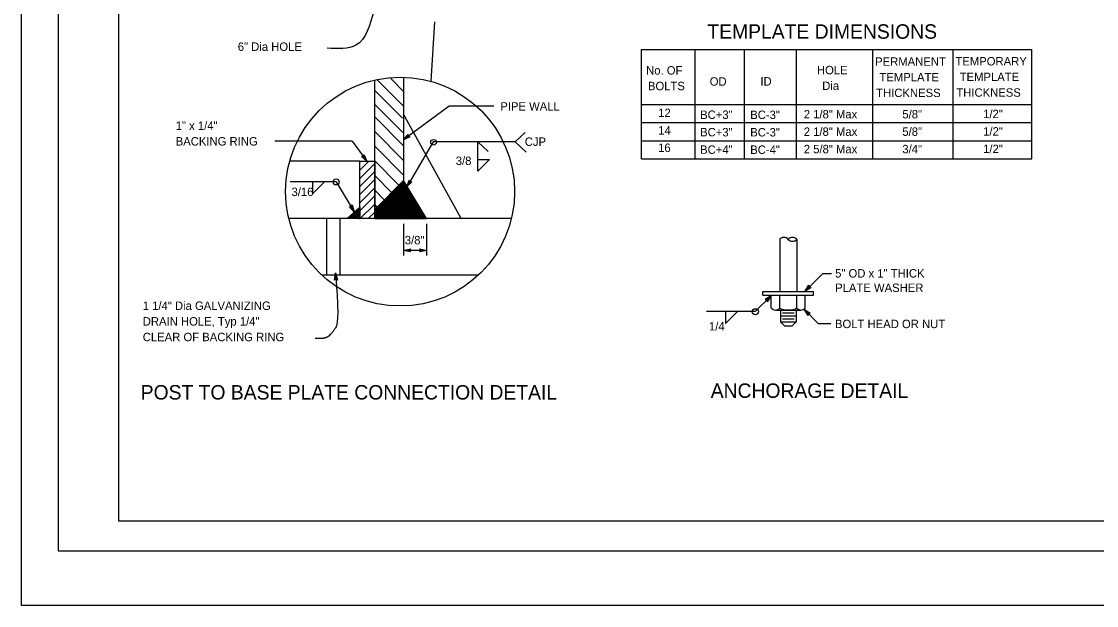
# Model space of a CAD drawing. Extents: x -894 to 866, y -476 to 714.
# Drawn here: x -894 to -1, y -476 to 9 of the extents above; entities that cross this region are included whole.
import ezdxf

# ---------------------------------------------------------------- set-up
doc = ezdxf.new("R2010")
doc.units = 0
for name, color, linetype in [('10 Sheet Format', 7, 'Continuous'), ('56 Stage 3 Anno', 7, 'Continuous'), ('57 Undefined', 7, 'Continuous'), ('60 Nongeo Data', 7, 'Continuous')]:
    doc.layers.add(name, color=color, linetype=linetype)

msp = doc.modelspace()

# ---------------------------------------------------------------- linework, layer by layer
at = {"layer": '10 Sheet Format'}
for p, q in [((-863.46, 668.96), (-863.46, -431.04)), ((-813.45, 643.96), (-813.45, -406.04)), ((-813.45, -406.04), (811.55, -406.04)), ((-863.46, -431.04), (836.55, -431.04))]:
    msp.add_line(p, q, dxfattribs=at)
for points in [[(-894.04, 713.56), (865.96, 713.56), (865.96, -476.44), (-894.04, -476.44)], [(-863.46, -431.04), (836.55, -431.04), (836.55, 668.96), (-863.46, 668.96)]]:
    msp.add_lwpolyline(points, close=True, dxfattribs=at)
at = {"layer": '56 Stage 3 Anno'}
for p, q in [((-538.59, -61.18), (-576.67, -89.18)), ((-501.72, -61.18), (-538.59, -61.18)), ((-576.67, -89.18), (-572.8, -84.75)), ((-571.29, -86.81), (-576.67, -89.18)), ((-576.67, -89.18), (-576.67, -89.18)), ((-571.66, -86.66), (-575.61, -88.39)), ((-575.6, -88.38), (-572.78, -85.16)), ((-574.54, -87.61), (-572.72, -85.53)), ((-572.04, -86.51), (-574.54, -87.61)), ((-573.48, -86.83), (-572.69, -85.94)), ((-572.37, -86.34), (-573.48, -86.83)), ((-572.8, -84.75), (-572.8, -84.75)), ((-572.8, -84.75), (-572.66, -86.23)), ((-572.66, -86.23), (-571.29, -86.81)), ((-571.29, -86.81), (-571.29, -86.81)), ((-483.85, -91.07), (-475.52, -83.24)), ((-619.27, -90.53), (-683.45, -90.53)), ((-619.27, -90.53), (-607.12, -106.97)), ((-551.88, -91.07), (-573.82, -128.47)), ((-483.85, -91.07), (-551.88, -91.07)), ((-514.96, -115.25), (-514.96, -91.02)), ((-514.96, -91.02), (-506.33, -99.12)), ((-483.85, -91.07), (-474.68, -99.68)), ((-611.56, -103.11), (-610.08, -102.97)), ((-607.12, -106.97), (-611.56, -103.11)), ((-611.56, -103.11), (-611.56, -103.11)), ((-607.92, -105.9), (-611.15, -103.09)), ((-608.69, -104.84), (-610.78, -103.03)), ((-609.48, -103.78), (-610.37, -103)), ((-610.08, -102.97), (-609.5, -101.59)), ((-609.97, -102.68), (-609.48, -103.78)), ((-609.8, -102.35), (-608.69, -104.84)), ((-609.65, -101.96), (-607.91, -105.91)), ((-609.5, -101.59), (-609.5, -101.59)), ((-609.5, -101.59), (-607.12, -106.97)), ((-607.12, -106.97), (-607.12, -106.97)), ((-514.96, -105.56), (-505.27, -105.56)), ((-505.27, -105.56), (-514.96, -115.25)), ((-632.71, -124.15), (-670.79, -124.15)), ((-652.38, -124.15), (-652.38, -134.09)), ((-652.38, -134.09), (-642.69, -124.4)), ((-632.71, -124.15), (-617.66, -149.03)), ((-573.82, -128.47), (-572.01, -122.87)), ((-569.81, -124.16), (-573.82, -128.47)), ((-573.15, -127.32), (-571.83, -123.24)), ((-570.2, -124.17), (-573.15, -127.33)), ((-572.48, -126.19), (-571.63, -123.55)), ((-570.61, -124.19), (-572.48, -126.19)), ((-572.01, -122.87), (-572.01, -122.87)), ((-572.01, -122.87), (-571.3, -124.18)), ((-571.81, -125.05), (-571.44, -123.92)), ((-570.99, -124.17), (-571.81, -125.05)), ((-571.3, -124.18), (-569.81, -124.16)), ((-569.81, -124.16), (-569.81, -124.16)), ((-573.82, -128.47), (-573.82, -128.47)), ((-617.75, -149.06), (-621.62, -144.63)), ((-621.62, -144.63), (-621.62, -144.63)), ((-621.62, -144.63), (-620.14, -144.69)), ((-618.4, -147.89), (-621.22, -144.66)), ((-619.02, -146.74), (-620.84, -144.65)), ((-619.65, -145.58), (-620.43, -144.69)), ((-620.14, -144.69), (-619.38, -143.41)), ((-619.99, -144.42), (-619.65, -145.58)), ((-619.77, -144.11), (-619.02, -146.74)), ((-619.58, -143.75), (-618.39, -147.9)), ((-619.38, -143.41), (-619.38, -143.41)), ((-619.38, -143.41), (-617.75, -149.06)), ((-617.75, -149.06), (-617.75, -149.06)), ((-576.67, -159.07), (-576.67, -185.46)), ((-557.48, -159.07), (-557.48, -185.46)), ((-576.67, -181.26), (-570.93, -179.98)), ((-557.48, -181.26), (-576.67, -181.26)), ((-570.93, -182.54), (-576.67, -181.26)), ((-576.67, -181.26), (-576.67, -181.26)), ((-571.14, -182.2), (-575.35, -181.26)), ((-575.34, -181.25), (-571.16, -180.33)), ((-574.03, -181.26), (-571.32, -180.66)), ((-571.36, -181.85), (-574.03, -181.26)), ((-572.71, -181.26), (-571.55, -181)), ((-571.53, -181.52), (-572.71, -181.26)), ((-570.93, -179.98), (-571.7, -181.26)), ((-571.7, -181.26), (-570.93, -182.54)), ((-570.93, -179.98), (-570.93, -179.98)), ((-570.93, -182.54), (-570.93, -182.54)), ((-562.45, -181.26), (-563.22, -179.97)), ((-563.22, -179.97), (-563.22, -179.97)), ((-563.22, -179.97), (-557.48, -181.26)), ((-557.48, -181.26), (-563.22, -182.53)), ((-563.22, -182.53), (-562.45, -181.26)), ((-563.22, -182.53), (-563.22, -182.53)), ((-563.01, -180.32), (-558.8, -181.26)), ((-558.81, -181.26), (-562.99, -182.19)), ((-560.12, -181.25), (-562.82, -181.85)), ((-562.79, -180.66), (-560.12, -181.25)), ((-562.62, -180.99), (-561.44, -181.25)), ((-561.44, -181.25), (-562.6, -181.51)), ((-557.48, -181.26), (-557.48, -181.26)), ((-634.12, -206.08), (-633.19, -200)), ((-632.83, -205.19), (-634.12, -206.08)), ((-633.78, -205.84), (-633.1, -201.38)), ((-633.43, -205.58), (-633.01, -202.76)), ((-633.19, -200), (-633.19, -200)), ((-633.19, -200), (-631.45, -205.9)), ((-633.1, -205.38), (-632.91, -204.14)), ((-633.09, -201.39), (-631.83, -205.69)), ((-633.01, -202.76), (-632.19, -205.54)), ((-632.91, -204.14), (-632.56, -205.33)), ((-631.45, -205.9), (-632.83, -205.19)), ((-243.17, -215.38), (-228.12, -200.32)), ((-228.12, -200.32), (-221.16, -200.32)), ((-634.12, -206.08), (-634.12, -206.08)), ((-631.45, -205.9), (-631.45, -205.9)), ((-243.17, -215.38), (-239.87, -210.19)), ((-237.98, -212.08), (-243.17, -215.38)), ((-238.39, -211.98), (-242.2, -214.4)), ((-242.19, -214.39), (-239.78, -210.61)), ((-241.22, -213.43), (-239.66, -210.99)), ((-238.81, -211.9), (-241.22, -213.43)), ((-240.24, -212.45), (-239.57, -211.41)), ((-239.18, -211.77), (-240.24, -212.45)), ((-239.87, -210.19), (-239.87, -210.19)), ((-239.87, -210.19), (-239.49, -211.7)), ((-239.49, -211.7), (-237.98, -212.08)), ((-237.98, -212.08), (-237.98, -212.08)), ((-284.43, -232.15), (-270.93, -218.66)), ((-270.93, -218.66), (-276.12, -221.96)), ((-276.12, -221.96), (-276.12, -221.96)), ((-276.12, -221.96), (-274.61, -222.33)), ((-271.92, -219.64), (-275.7, -222.05)), ((-272.88, -220.61), (-275.32, -222.17)), ((-273.86, -221.59), (-274.9, -222.25)), ((-274.61, -222.33), (-274.23, -223.85)), ((-274.54, -222.65), (-273.86, -221.59)), ((-274.42, -223.02), (-272.88, -220.61)), ((-274.33, -223.44), (-271.91, -219.63)), ((-274.23, -223.85), (-270.93, -218.66)), ((-270.93, -218.66), (-270.93, -218.66)), ((-243.17, -215.38), (-243.17, -215.38)), ((-284.43, -232.15), (-324.9, -232.15)), ((-309.06, -232.15), (-309.06, -242.1)), ((-274.23, -223.85), (-274.23, -223.85)), ((-243.87, -230.12), (-232.03, -241.96)), ((-240.57, -235.32), (-243.87, -230.12)), ((-243.87, -230.12), (-243.87, -230.12)), ((-243.87, -230.12), (-238.69, -233.43)), ((-240.48, -234.91), (-242.89, -231.1)), ((-242.88, -231.11), (-239.11, -233.52)), ((-240.39, -234.49), (-241.92, -232.08)), ((-241.92, -232.08), (-239.48, -233.63)), ((-309.06, -242.1), (-299.37, -232.41)), ((-240.27, -234.12), (-240.94, -233.06)), ((-240.94, -233.06), (-239.9, -233.72)), ((-240.19, -233.8), (-240.57, -235.32)), ((-240.57, -235.32), (-240.57, -235.32)), ((-238.69, -233.43), (-240.19, -233.8)), ((-238.69, -233.43), (-238.69, -233.43)), ((-232.03, -241.96), (-221.7, -241.96))]:
    msp.add_line(p, q, dxfattribs=at)
for centre, radius in [((-551.7, -91.33), 2.33), ((-632.61, -124.25), 2.53), ((-284.33, -232.25), 2.53)]:
    msp.add_circle(centre, radius, dxfattribs=at)
msp.add_spline([(-601.11, 18.28), (-616.19, -10.74), (-639.98, -13.06)], degree=3, dxfattribs=at)
msp.add_open_spline([(-633.27, -200.27), (-629.45, -239.93), (-636.89, -251.4), (-642.93, -255.03), (-650.17, -254.42)], degree=2, dxfattribs=at)
at = {"layer": '60 Nongeo Data'}
for p, q in [((-550.86, 8.71), (-553.99, -40.65)), ((-378.91, -14.22), (-54.72, -14.22)), ((-378.91, -105.02), (-378.91, -14.22)), ((-334.41, -105.02), (-334.41, -14.22)), ((-293.39, -105.02), (-293.39, -14.22)), ((-250.14, -105.02), (-250.14, -14.22)), ((-186.66, -105.02), (-186.66, -14.22)), ((-119.97, -105.02), (-119.97, -14.22)), ((-54.72, -105.02), (-54.72, -14.22)), ((-600.6, -106.97), (-600.6, -39.57)), ((-576.67, -37.22), (-576.67, -107.05)), ((-378.91, -60.02), (-54.72, -60.02)), ((-528.75, -154.83), (-576.67, -68.05)), ((-378.91, -75.02), (-54.72, -75.02)), ((-378.91, -90.02), (-54.72, -90.02)), ((-613.05, -106.97), (-671.12, -106.97)), ((-613.05, -154.83), (-613.05, -106.97)), ((-613.05, -106.97), (-600.6, -106.97)), ((-600.6, -106.97), (-600.6, -154.83)), ((-600.6, -154.83), (-600.6, -106.97)), ((-378.91, -105.02), (-54.72, -105.02)), ((-576.67, -107.2), (-576.67, -123.25)), ((-576.67, -123.25), (-600.6, -147.18)), ((-576.67, -123.25), (-600.6, -147.18)), ((-600.6, -147.2), (-576.66, -123.26)), ((-600.6, -148.55), (-576.15, -124.1)), ((-600.6, -149.91), (-575.64, -124.95)), ((-557.53, -154.83), (-576.67, -123.25)), ((-557.53, -154.83), (-576.67, -123.25)), ((-557.53, -154.83), (-576.67, -123.25)), ((-600.6, -151.26), (-575.13, -125.79)), ((-600.6, -152.61), (-574.62, -126.63)), ((-600.6, -153.97), (-574.11, -127.47)), ((-600.12, -154.83), (-573.6, -128.32)), ((-598.76, -154.83), (-573.09, -129.16)), ((-597.41, -154.83), (-572.58, -130)), ((-596.06, -154.83), (-572.07, -130.85)), ((-594.7, -154.83), (-571.56, -131.69)), ((-593.35, -154.83), (-571.05, -132.53)), ((-591.99, -154.83), (-570.54, -133.37)), ((-590.64, -154.83), (-570.02, -134.22)), ((-589.29, -154.83), (-569.51, -135.06)), ((-587.93, -154.83), (-569, -135.9)), ((-586.58, -154.83), (-568.49, -136.75)), ((-585.22, -154.83), (-567.98, -137.59)), ((-583.87, -154.83), (-567.47, -138.43)), ((-582.52, -154.83), (-566.96, -139.27)), ((-581.16, -154.83), (-566.45, -140.12)), ((-579.81, -154.83), (-565.94, -140.96)), ((-578.46, -154.83), (-565.43, -141.8)), ((-577.1, -154.83), (-564.92, -142.65)), ((-623.58, -154.83), (-613.05, -145.26)), ((-622.66, -154.83), (-613.54, -145.71)), ((-621.31, -154.83), (-613.05, -146.57)), ((-619.96, -154.83), (-613.05, -147.92)), ((-618.6, -154.83), (-613.05, -149.28)), ((-617.25, -154.83), (-613.05, -150.63)), ((-613.05, -145.26), (-613.05, -154.83)), ((-600.6, -147.18), (-600.6, -154.83)), ((-575.75, -154.83), (-564.4, -143.49)), ((-574.4, -154.83), (-563.89, -144.33)), ((-573.04, -154.83), (-563.38, -145.17)), ((-571.69, -154.83), (-562.87, -146.02)), ((-570.34, -154.83), (-562.36, -146.86)), ((-568.98, -154.83), (-561.85, -147.7)), ((-567.63, -154.83), (-561.34, -148.55)), ((-566.27, -154.83), (-560.83, -149.39)), ((-564.92, -154.83), (-560.32, -150.23)), ((-563.57, -154.83), (-559.81, -151.07)), ((-623.58, -154.83), (-671.85, -154.83)), ((-640.51, -154.83), (-640.51, -201.93)), ((-629.55, -154.83), (-629.55, -201.93)), ((-613.05, -154.83), (-623.58, -154.83)), ((-615.9, -154.83), (-613.05, -151.99)), ((-614.54, -154.83), (-613.05, -153.34)), ((-613.19, -154.83), (-613.05, -154.69)), ((-600.6, -154.83), (-613.05, -154.83)), ((-600.6, -154.83), (-557.53, -154.83)), ((-562.21, -154.83), (-559.3, -151.92)), ((-560.86, -154.83), (-558.79, -152.76)), ((-559.51, -154.83), (-558.27, -153.6)), ((-558.15, -154.83), (-557.76, -154.45)), ((-487, -154.83), (-557.53, -154.83)), ((-263.96, -172.04), (-263.96, -215.38)), ((-249.96, -172.04), (-249.96, -215.38)), ((-514.59, -201.93), (-644.26, -201.93)), ((-278.01, -215.38), (-235.91, -215.38)), ((-278.01, -218.49), (-278.01, -215.38)), ((-278.01, -218.49), (-235.91, -218.49)), ((-271.04, -229.38), (-271.04, -218.49)), ((-264, -229.38), (-264, -218.49)), ((-249.92, -229.38), (-249.92, -218.49)), ((-242.88, -229.38), (-242.88, -218.49)), ((-235.91, -218.49), (-235.91, -215.38)), ((-267.52, -230.8), (-246.4, -230.8)), ((-263.44, -230.8), (-250.38, -230.8)), ((-263.44, -230.8), (-263.44, -240.59)), ((-250.38, -230.8), (-250.38, -240.59)), ((-263.44, -235.69), (-250.32, -235.69)), ((-263.44, -240.59), (-250.38, -240.59)), ((-263.44, -240.59), (-260.17, -243.85)), ((-261.76, -233.18), (-251.98, -233.18)), ((-261.76, -238.13), (-251.98, -238.13)), ((-250.38, -240.59), (-253.64, -243.85)), ((-260.17, -243.85), (-253.64, -243.85))]:
    msp.add_line(p, q, dxfattribs=at)
for points in [[(-598.72, -39.17), (-576.39, -61.5)], [(-587.22, -38.34), (-576.53, -49.03)], [(-600.15, -48.7), (-577.56, -71.3)], [(-600.48, -59.94), (-577.24, -83.17)], [(-600.6, -70.29), (-576.67, -94.22)], [(-600.6, -82.48), (-576.67, -106.41)], [(-600.6, -94.66), (-576.67, -118.59)], [(-613.05, -114.55), (-605.47, -106.97)], [(-613.05, -107.78), (-612.24, -106.97)], [(-600.6, -106.84), (-580.44, -127.01)], [(-613.05, -121.32), (-600.6, -108.87)], [(-613.05, -128.09), (-600.6, -115.64)], [(-613.05, -134.85), (-600.6, -122.41)], [(-600.6, -119.03), (-586.53, -133.1)], [(-613.05, -141.62), (-600.6, -129.18)], [(-600.6, -131.21), (-592.62, -139.19)], [(-613.05, -148.39), (-600.6, -135.95)], [(-612.72, -154.83), (-600.6, -142.72)], [(-605.95, -154.83), (-600.6, -149.48)], [(-600.6, -143.39), (-598.71, -145.28)], [(-600.6, -147.78), (-600.6, -147.78)]]:
    msp.add_lwpolyline(points, dxfattribs=at)
msp.add_circle((-579.43, -132.31), 95.13, dxfattribs=at)
for centre, radius, start, end in [((-579.43, -132.31), 95.13, 331.8309, 332.34555), ((-260.48, -175.21), 4.74, 41.98028, 89.75223), ((-253.56, -174.94), 4.46, 88.69451, 139.57298), ((-253.42, -168.83), 4.78, 222.22568, 269.50683), ((-267.52, -225.74), 5.06, 225.96474, 314.03526), ((-256.96, -211.66), 19.06, 248.32588, 291.67412), ((-246.4, -225.74), 5.06, 225.96474, 314.03526)]:
    msp.add_arc(centre, radius, start, end, dxfattribs=at)
for centre, start_param, end_param in [((-260.46, -172.04), 4.712389, 6.283185), ((-253.46, -172.04), 1.570796, 4.712389)]:
    msp.add_ellipse(centre, major_axis=(-3.5, 0), ratio=0.448027, start_param=start_param, end_param=end_param, dxfattribs=at)

# ---------------------------------------------------------------- texts
at = {"layer": '57 Undefined'}
for s, height, p in [('TEMPLATE DIMENSIONS', 12, (-324.19, -5.25)), ('6" Dia HOLE', 7, (-714.34, -15.35)), ('PERMANENT', 7, (-184.79, -27.74)), ('TEMPORARY', 7, (-118.05, -27.47)), ('No. OF', 7, (-375.06, -35.06)), ('HOLE', 7, (-233.14, -34.83)), ('TEMPLATE', 7, (-181.18, -40.74)), ('TEMPLATE', 7, (-114.54, -40.47)), ('BOLTS', 7, (-373.55, -48.06)), ('OD', 7, (-322.22, -44.3)), ('ID', 7, (-280.09, -44.19)), ('Dia', 7, (-228.76, -47.83)), ('THICKNESS', 7, (-183.95, -53.74)), ('THICKNESS', 7, (-117.31, -53.47)), ('PIPE WALL', 7, (-496.23, -65)), ('12', 7, (-365.04, -70.39)), ('BC+3"', 7, (-330.21, -71.93)), ('BC-3"', 7, (-288.58, -72)), ('2 1/8" Max', 7, (-244.07, -71.48)), ('5/8" ', 7, (-162.18, -71.49)), ('1/2"', 7, (-95.03, -71.29)), ('1" x 1/4"', 7, (-765.92, -81.04)), ('14', 7, (-364.95, -84.89)), ('BC+3"', 7, (-330.21, -86.44)), ('BC-3"', 7, (-288.58, -86.51)), ('2 1/8" Max', 7, (-244.07, -85.99)), ('5/8" ', 7, (-162.18, -85.99)), ('1/2"', 7, (-95.03, -85.79)), ('BACKING RING', 7, (-765.92, -94.04)), ('CJP', 7, (-475.88, -94.35)), ('16', 7, (-365.1, -99.39)), ('BC+4"', 7, (-330.21, -100.94)), ('BC-4"', 7, (-288.58, -101.01)), ('2 5/8" Max', 7, (-244.07, -100.49)), ('3/4" ', 7, (-162.18, -100.49)), ('1/2"', 7, (-95.03, -100.3)), ('3/8', 7, (-533.24, -110.24)), ('3/16', 7, (-669.69, -136.06)), ('3/8"', 7, (-575.59, -176.16)), ('5" OD x 1" THICK', 7, (-218.02, -203.79)), ('PLATE WASHER', 7, (-218.02, -215.79)), ('1 1/4" Dia GALVANIZING', 7, (-793.29, -230.72)), ('DRAIN HOLE, Typ 1/4"', 7, (-793.29, -243.72)), ('1/4', 7, (-322.83, -247.76)), ('BOLT HEAD OR NUT', 7, (-218.16, -245.83)), ('CLEAR OF BACKING RING', 7, (-793.29, -256.72)), ('POST TO BASE PLATE CONNECTION DETAIL', 12, (-795, -305.19)), ('ANCHORAGE DETAIL', 12, (-321.4, -303.83))]:
    msp.add_text(s, height=height, dxfattribs=at).set_placement(p)

doc.saveas('drawing.dxf')
